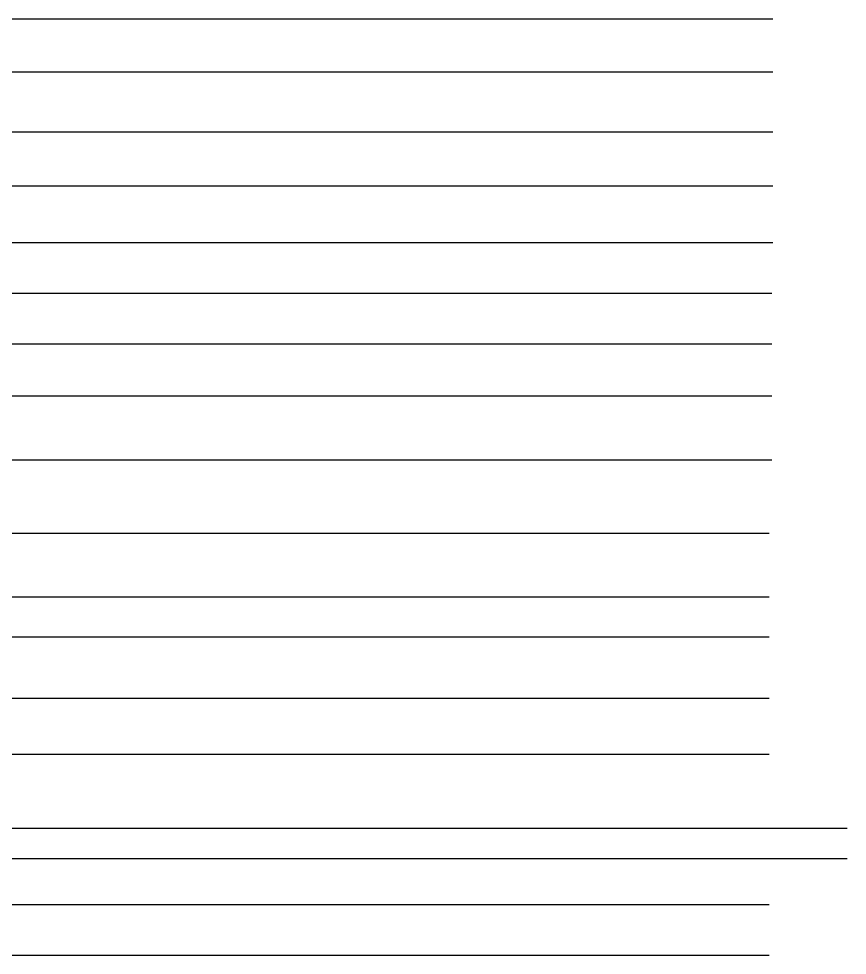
# Model space of a CAD drawing. Header units: millimetres. Extents: x -44117 to 256353, y -2095463 to 65325.
# Drawn here: x 144406 to 201682, y -204057 to -139304 of the extents above; entities that cross this region are included whole.
import ezdxf

# ---------------------------------------------------------------- set-up
doc = ezdxf.new("R2010")
doc.units = ezdxf.units.MM
doc.header["$LTSCALE"] = 10

msp = doc.modelspace()

# ---------------------------------------------------------------- linework, layer by layer
at = {"color": 1}
for p, q in [((104268.80493, -139303.9601), (196537.95179, -139303.9601)), ((104268.80493, -139303.9601), (196537.95179, -139303.9601)), ((104268.80493, -142966.20587), (196537.95179, -142966.20587)), ((104268.80493, -142966.20587), (196537.95179, -142966.20587)), ((104268.80493, -147113.48114), (196537.95179, -147113.48114)), ((104268.80493, -147113.48114), (196537.95179, -147113.48114)), ((104268.80493, -150847.15835), (196537.95179, -150847.15835)), ((104268.80493, -150847.15835), (196537.95179, -150847.15835)), ((104268.80493, -154781.20963), (196537.95179, -154781.20963)), ((104268.80493, -154781.20963), (196537.95179, -154781.20963)), ((104203.10165, -158275.20439), (196472.24852, -158275.20439)), ((104203.10165, -158275.20439), (196472.24852, -158275.20439)), ((104203.10165, -161783.7573), (196472.24852, -161783.7573)), ((104203.10165, -161783.7573), (196472.24852, -161783.7573)), ((104203.10165, -165381.90186), (196472.24852, -165381.90186)), ((104203.10165, -165381.90186), (196472.24852, -165381.90186)), ((104203.10165, -169801.44103), (196472.24852, -169801.44103)), ((104203.10165, -169801.44103), (196472.24852, -169801.44103)), ((104015.69829, -174882.1544), (196284.84516, -174882.1544)), ((104015.69829, -174882.1544), (196284.84516, -174882.1544)), ((104015.69829, -179275.61053), (196284.84516, -179275.61053)), ((104015.69829, -179275.61053), (196284.84516, -179275.61053)), ((104015.69829, -182044.21489), (196284.84516, -182044.21489)), ((104015.69829, -182044.21489), (196284.84516, -182044.21489)), ((104015.69829, -186278.99057), (196284.84516, -186278.99057)), ((104015.69829, -186278.99057), (196284.84516, -186278.99057)), ((104015.69829, -190158.54085), (196284.84516, -190158.54085)), ((104015.69829, -190158.54085), (196284.84516, -190158.54085)), ((104015.69829, -195267.10717), (196284.84516, -195267.10717)), ((104015.69829, -195267.10717), (196284.84516, -195267.10717)), ((109412.38797, -195267.10717), (201681.53484, -195267.10717)), ((109412.38797, -195267.10717), (201681.53484, -195267.10717)), ((104015.69829, -197357.64671), (196284.84516, -197357.64671)), ((104015.69829, -197357.64671), (196284.84516, -197357.64671)), ((109412.38797, -197357.64671), (201681.53484, -197357.64671)), ((109412.38797, -197357.64671), (201681.53484, -197357.64671)), ((104015.69829, -200554.98332), (196284.84516, -200554.98332)), ((104015.69829, -200554.98332), (196284.84516, -200554.98332)), ((104015.69829, -204057.39374), (196284.84516, -204057.39374)), ((104015.69829, -204057.39374), (196284.84516, -204057.39374)), ((104015.69829, -204057.39374), (196284.84516, -204057.39374)), ((104015.69829, -204057.39374), (196284.84516, -204057.39374))]:
    msp.add_line(p, q, dxfattribs=at)

doc.saveas('drawing.dxf')
